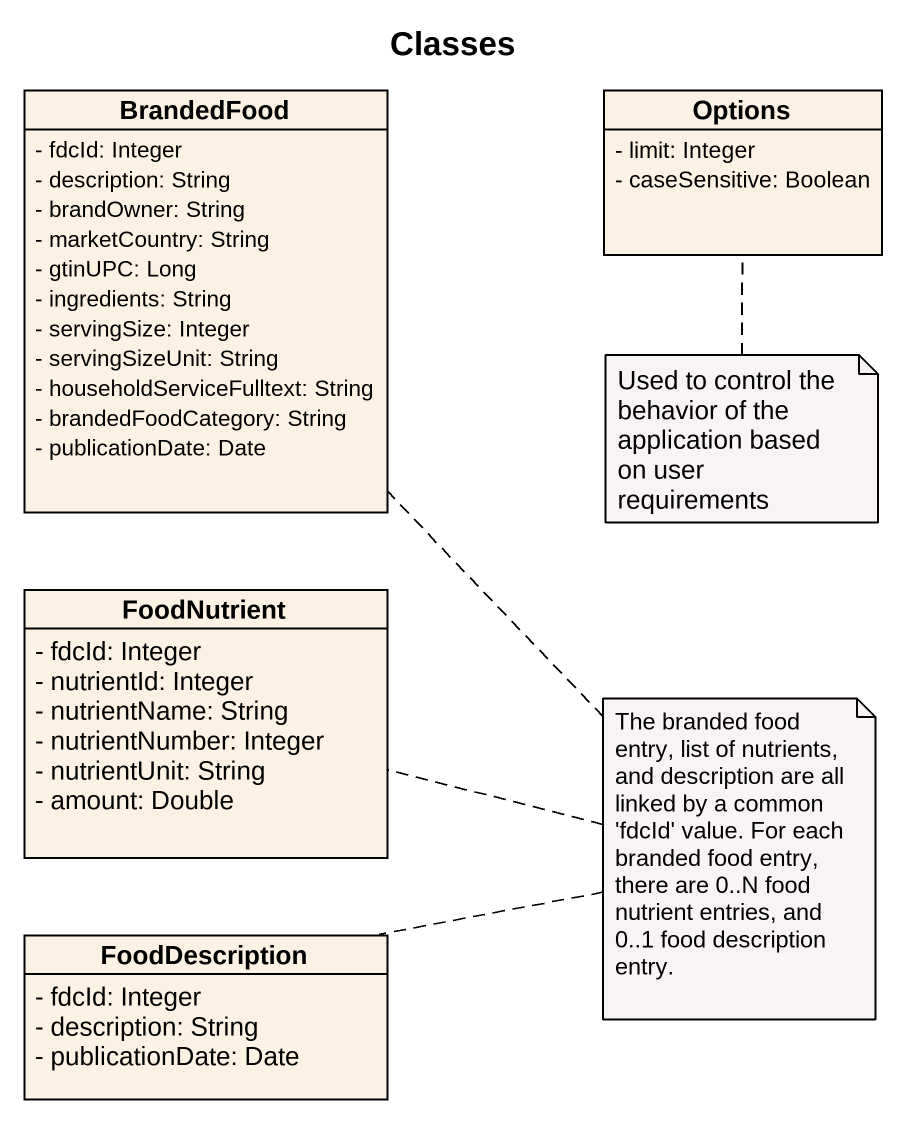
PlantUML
@startuml
title Classes
hide circle
hide empty members
skinparam classAttributeIconSize 0
class BrandedFood {
  - fdcId: Integer
  - description: String
  - brandOwner: String
  - marketCountry: String
  - gtinUPC: Long
  - ingredients: String
  - servingSize: Integer
  - servingSizeUnit: String
  - householdServiceFulltext: String
  - brandedFoodCategory: String
  - publicationDate: Date
}
class Options {
  - limit: Integer
  - caseSensitive: Boolean
}
class FoodNutrient {
  - fdcId: Integer
  - nutrientId: Integer
  - nutrientName: String
  - nutrientNumber: Integer
  - nutrientUnit: String
  - amount: Double
}
class FoodDescription {
  - fdcId: Integer
  - description: String
  - publicationDate: Date
}
note bottom of Options : Used to control the behavior of the application based on user requirements
note as N2
  The branded food entry, list of nutrients, and description are all linked by a common 'fdcId' value. For each branded food entry, there are 0..N food nutrient entries, and 0..1 food description entry.
end note
N2 .. BrandedFood
N2 .. FoodNutrient
N2 .. FoodDescription
@enduml
